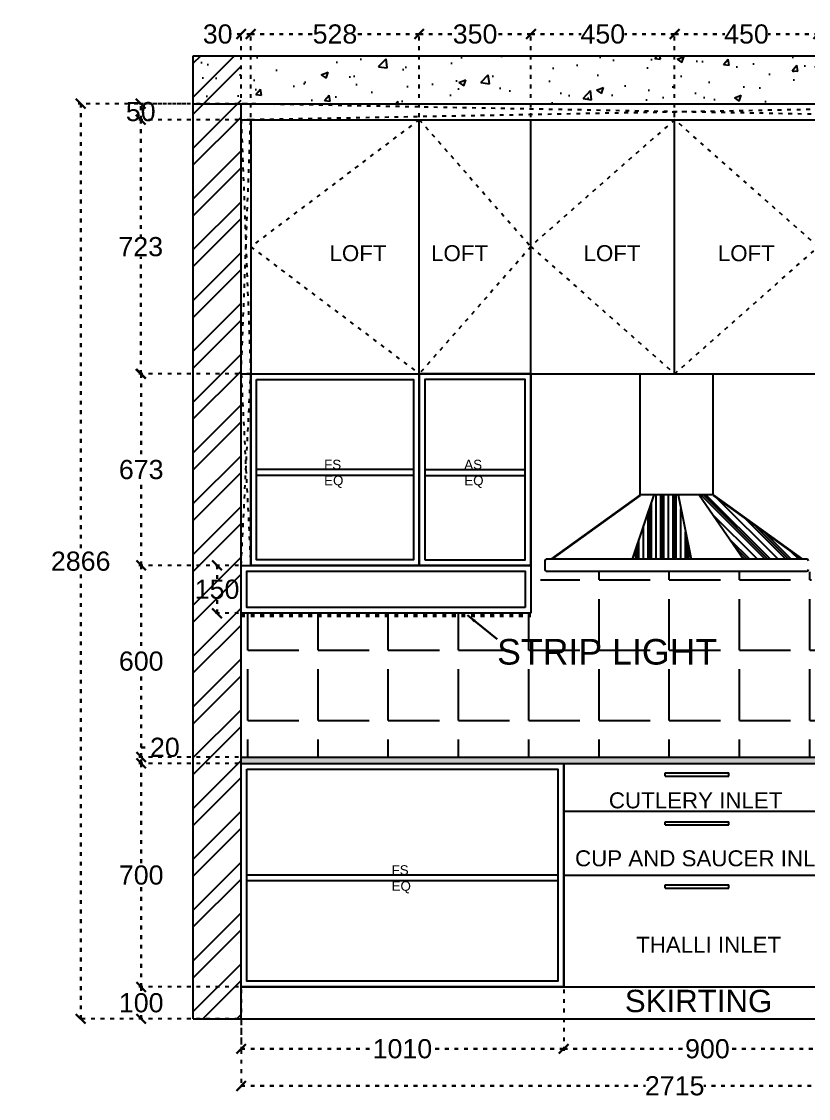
# Model space of a CAD drawing. Header units: millimetres. Extents: x 220712 to 1505573, y -354410 to 241923.
# Drawn here: x 240632 to 243096, y 90634 to 94006 of the extents above; entities that cross this region are included whole.
import ezdxf

# ---------------------------------------------------------------- set-up
doc = ezdxf.new("R2010")
doc.units = ezdxf.units.MM
doc.header["$MEASUREMENT"] = 0
doc.linetypes.add('ACAD_ISO03W100', pattern=[30, 12, -18])
doc.layers.add('Walls', color=253, linetype='Continuous')
doc.layers.add('Words', color=7, linetype='Continuous')
doc.styles.get("Standard").update_dxf_attribs({"font": 'arial.ttf'})
doc.dimstyles.get("Standard").update_dxf_attribs({"dimtxt": 60, "dimasz": 30, "dimexe": 7.75, "dimexo": 8.13, "dimgap": 0.63, "dimtad": 0, "dimtih": 1, "dimtoh": 1, "dimdec": 0, "dimzin": 0, "dimtxsty": 'Standard', "dimblk": 'OBLIQUE', "dimcen": 2.25, "dimclrd": 1, "dimclre": 1, "dimclrt": 1, "dimadec": 0, "dimazin": 0, "dimtfac": 1, "dimtdec": 0, "dimtofl": 0, "dimtmove": 0, "dimatfit": 3, "dimfxl": 1, "dimtolj": 1, "dimtzin": 0, "dimlwd": 30, "dimarcsym": 0})

# ---------------------------------------------------------------- blocks, each defined once
blk = doc.blocks.new('_Oblique')
at = {"color": 0, "linetype": 'ByBlock', "lineweight": -2}
blk.add_line((-0.5, -0.5), (0.5, 0.5), dxfattribs=at)
blk = doc.blocks.new('*D1436')
at = {"layer": 'Defpoints', "color": 0, "linetype": 'ACAD_ISO03W100', "transparency": 16777216}
for p in [(241319.5, 90983), (242329.5, 90983), (242329.5, 90789)]:
    blk.add_point(p, dxfattribs=at)
at = {"layer": 'Walls', "color": 1, "linetype": 'ACAD_ISO03W100', "lineweight": -2, "transparency": 16777216}
for p, q in [((241319.5, 90974.9), (241319.5, 90781.2)), ((242329.5, 90974.9), (242329.5, 90781.2))]:
    blk.add_line(p, q, dxfattribs=at)
at = {"layer": 'Walls', "color": 1, "linetype": 'ACAD_ISO03W100', "lineweight": 30, "transparency": 16777216}
for p, q in [((241319.5, 90789), (241737.2, 90789)), ((242329.5, 90789), (241911.8, 90789))]:
    blk.add_line(p, q, dxfattribs=at)
at = {"layer": 'Walls', "color": 1, "linetype": 'ACAD_ISO03W100', "lineweight": 30, "transparency": 16777216, "xscale": 30, "yscale": 30, "zscale": 30, "rotation": 180}
blk.add_blockref('_Oblique', (241319.5, 90789), dxfattribs=at)
at = {"layer": 'Walls', "color": 1, "linetype": 'ACAD_ISO03W100', "lineweight": 30, "transparency": 16777216, "xscale": 30, "yscale": 30, "zscale": 30}
blk.add_blockref('_Oblique', (242329.5, 90789), dxfattribs=at)
at = {"layer": 'Walls', "color": 1, "linetype": 'ACAD_ISO03W100', "transparency": 16777216, "insert": (241824.5, 90789), "char_height": 60, "attachment_point": 5}
blk.add_mtext('\\A1;1010', dxfattribs=at)
blk = doc.blocks.new('*D1437')
at = {"layer": 'Defpoints', "color": 0, "linetype": 'ACAD_ISO03W100', "transparency": 16777216}
for p in [(242329.5, 90983), (243229.5, 90983), (243229.5, 90789)]:
    blk.add_point(p, dxfattribs=at)
at = {"layer": 'Walls', "color": 1, "linetype": 'ACAD_ISO03W100', "lineweight": -2, "transparency": 16777216}
for p, q in [((242329.5, 90974.9), (242329.5, 90781.2)), ((243229.5, 90974.9), (243229.5, 90781.2))]:
    blk.add_line(p, q, dxfattribs=at)
at = {"layer": 'Walls', "color": 1, "linetype": 'ACAD_ISO03W100', "lineweight": 30, "transparency": 16777216}
for p, q in [((242329.5, 90789), (242712.7, 90789)), ((243229.5, 90789), (242846.3, 90789))]:
    blk.add_line(p, q, dxfattribs=at)
at = {"layer": 'Walls', "color": 1, "linetype": 'ACAD_ISO03W100', "lineweight": 30, "transparency": 16777216, "xscale": 30, "yscale": 30, "zscale": 30, "rotation": 180}
blk.add_blockref('_Oblique', (242329.5, 90789), dxfattribs=at)
at = {"layer": 'Walls', "color": 1, "linetype": 'ACAD_ISO03W100', "lineweight": 30, "transparency": 16777216, "xscale": 30, "yscale": 30, "zscale": 30}
blk.add_blockref('_Oblique', (243229.5, 90789), dxfattribs=at)
at = {"layer": 'Walls', "color": 1, "linetype": 'ACAD_ISO03W100', "transparency": 16777216, "insert": (242779.5, 90789), "char_height": 60, "attachment_point": 5}
blk.add_mtext('\\A1;900', dxfattribs=at)
blk = doc.blocks.new('*D1444')
at = {"layer": 'Defpoints', "color": 0, "linetype": 'ACAD_ISO03W100', "transparency": 16777216}
for p in [(241006.5, 90983), (241319.5, 90983), (241319.5, 90883)]:
    blk.add_point(p, dxfattribs=at)
at = {"layer": 'Walls', "color": 1, "linetype": 'ACAD_ISO03W100', "lineweight": -2, "transparency": 16777216}
for p, q in [((241311.4, 90983), (240998.8, 90983)), ((241311.4, 90883), (240998.8, 90883))]:
    blk.add_line(p, q, dxfattribs=at)
at = {"layer": 'Walls', "color": 1, "linetype": 'ACAD_ISO03W100', "lineweight": 30, "transparency": 16777216}
for p, q in [((241006.5, 90983), (241006.5, 90964.3)), ((241006.5, 90883), (241006.5, 90901.7))]:
    blk.add_line(p, q, dxfattribs=at)
at = {"layer": 'Walls', "color": 1, "linetype": 'ACAD_ISO03W100', "lineweight": 30, "transparency": 16777216, "xscale": 30, "yscale": 30, "zscale": 30}
for p, rotation in [((241006.5, 90983), 90), ((241006.5, 90883), 270)]:
    blk.add_blockref('_Oblique', p, dxfattribs=dict(at, rotation=rotation))
at = {"layer": 'Walls', "color": 1, "linetype": 'ACAD_ISO03W100', "transparency": 16777216, "insert": (241006.5, 90933), "char_height": 60, "attachment_point": 5}
blk.add_mtext('\\A1;100', dxfattribs=at)
blk = doc.blocks.new('*D1429')
at = {"layer": 'Defpoints', "color": 0, "linetype": 'ACAD_ISO03W100', "transparency": 16777216}
for p in [(241006.5, 91683), (241319.5, 91683), (241319.5, 90983)]:
    blk.add_point(p, dxfattribs=at)
at = {"layer": 'Walls', "color": 1, "linetype": 'ACAD_ISO03W100', "lineweight": -2, "transparency": 16777216}
for p, q in [((241311.4, 91683), (240998.8, 91683)), ((241311.4, 90983), (240998.8, 90983))]:
    blk.add_line(p, q, dxfattribs=at)
at = {"layer": 'Walls', "color": 1, "linetype": 'ACAD_ISO03W100', "lineweight": 30, "transparency": 16777216}
for p, q in [((241006.5, 91683), (241006.5, 91364.3)), ((241006.5, 90983), (241006.5, 91301.7))]:
    blk.add_line(p, q, dxfattribs=at)
at = {"layer": 'Walls', "color": 1, "linetype": 'ACAD_ISO03W100', "lineweight": 30, "transparency": 16777216, "xscale": 30, "yscale": 30, "zscale": 30}
for p, rotation in [((241006.5, 91683), 90), ((241006.5, 90983), 270)]:
    blk.add_blockref('_Oblique', p, dxfattribs=dict(at, rotation=rotation))
at = {"layer": 'Walls', "color": 1, "linetype": 'ACAD_ISO03W100', "transparency": 16777216, "insert": (241006.5, 91333), "char_height": 60, "attachment_point": 5}
blk.add_mtext('\\A1;700', dxfattribs=at)
blk = doc.blocks.new('*D1430')
at = {"layer": 'Defpoints', "color": 0, "linetype": 'ACAD_ISO03W100', "transparency": 16777216}
for p in [(241006.5, 91703), (241319.5, 91703), (241319.5, 91683)]:
    blk.add_point(p, dxfattribs=at)
at = {"layer": 'Walls', "color": 1, "linetype": 'ACAD_ISO03W100', "lineweight": 30, "transparency": 16777216}
for p, q in [((241006.5, 91703), (241006.5, 91733)), ((241006.5, 91733), (241036.5, 91733)), ((241006.5, 91683), (241006.5, 91703))]:
    blk.add_line(p, q, dxfattribs=at)
at = {"layer": 'Walls', "color": 1, "linetype": 'ACAD_ISO03W100', "lineweight": -2, "transparency": 16777216}
for p, q in [((241311.4, 91703), (240998.8, 91703)), ((241311.4, 91683), (240998.8, 91683))]:
    blk.add_line(p, q, dxfattribs=at)
at = {"layer": 'Walls', "color": 1, "linetype": 'ACAD_ISO03W100', "lineweight": 30, "transparency": 16777216, "xscale": 30, "yscale": 30, "zscale": 30}
for p, rotation in [((241006.5, 91703), 90), ((241006.5, 91683), 270)]:
    blk.add_blockref('_Oblique', p, dxfattribs=dict(at, rotation=rotation))
at = {"layer": 'Walls', "color": 1, "linetype": 'ACAD_ISO03W100', "transparency": 16777216, "insert": (241080.5, 91733), "char_height": 60, "attachment_point": 5}
blk.add_mtext('\\A1;20', dxfattribs=at)
blk = doc.blocks.new('*D1431')
at = {"layer": 'Defpoints', "color": 0, "linetype": 'ACAD_ISO03W100', "transparency": 16777216}
for p in [(241006.5, 92303), (241319.5, 92303), (241319.5, 91703)]:
    blk.add_point(p, dxfattribs=at)
at = {"layer": 'Walls', "color": 1, "linetype": 'ACAD_ISO03W100', "lineweight": -2, "transparency": 16777216}
for p, q in [((241311.4, 92303), (240998.8, 92303)), ((241311.4, 91703), (240998.8, 91703))]:
    blk.add_line(p, q, dxfattribs=at)
at = {"layer": 'Walls', "color": 1, "linetype": 'ACAD_ISO03W100', "lineweight": 30, "transparency": 16777216}
for p, q in [((241006.5, 92303), (241006.5, 92034.3)), ((241006.5, 91703), (241006.5, 91971.7))]:
    blk.add_line(p, q, dxfattribs=at)
at = {"layer": 'Walls', "color": 1, "linetype": 'ACAD_ISO03W100', "lineweight": 30, "transparency": 16777216, "xscale": 30, "yscale": 30, "zscale": 30}
for p, rotation in [((241006.5, 92303), 90), ((241006.5, 91703), 270)]:
    blk.add_blockref('_Oblique', p, dxfattribs=dict(at, rotation=rotation))
at = {"layer": 'Walls', "color": 1, "linetype": 'ACAD_ISO03W100', "transparency": 16777216, "insert": (241006.5, 92003), "char_height": 60, "attachment_point": 5}
blk.add_mtext('\\A1;600', dxfattribs=at)
blk = doc.blocks.new('*D1432')
at = {"layer": 'Defpoints', "color": 0, "linetype": 'ACAD_ISO03W100', "transparency": 16777216}
for p in [(241006.5, 92903), (241319.5, 92903), (241319.5, 92303)]:
    blk.add_point(p, dxfattribs=at)
at = {"layer": 'Walls', "color": 1, "linetype": 'ACAD_ISO03W100', "lineweight": -2, "transparency": 16777216}
for p, q in [((241311.4, 92903), (240998.8, 92903)), ((241311.4, 92303), (240998.8, 92303))]:
    blk.add_line(p, q, dxfattribs=at)
at = {"layer": 'Walls', "color": 1, "linetype": 'ACAD_ISO03W100', "lineweight": 30, "transparency": 16777216}
for p, q in [((241006.5, 92903), (241006.5, 92634.3)), ((241006.5, 92303), (241006.5, 92571.7))]:
    blk.add_line(p, q, dxfattribs=at)
at = {"layer": 'Walls', "color": 1, "linetype": 'ACAD_ISO03W100', "lineweight": 30, "transparency": 16777216, "xscale": 30, "yscale": 30, "zscale": 30}
for p, rotation in [((241006.5, 92903), 90), ((241006.5, 92303), 270)]:
    blk.add_blockref('_Oblique', p, dxfattribs=dict(at, rotation=rotation))
at = {"layer": 'Walls', "color": 1, "linetype": 'ACAD_ISO03W100', "transparency": 16777216, "insert": (241006.5, 92603), "char_height": 60, "attachment_point": 5}
blk.add_mtext('\\A1;673', dxfattribs=at)
blk = doc.blocks.new('*D1438')
at = {"layer": 'Defpoints', "color": 0, "linetype": 'ACAD_ISO03W100', "transparency": 16777216}
for p in [(241005, 93699), (241319.5, 93699), (241319.5, 92903)]:
    blk.add_point(p, dxfattribs=at)
at = {"layer": 'Walls', "color": 1, "linetype": 'ACAD_ISO03W100', "lineweight": -2, "transparency": 16777216}
for p, q in [((241311.4, 93699), (240997.3, 93699)), ((241311.4, 92903), (240997.3, 92903))]:
    blk.add_line(p, q, dxfattribs=at)
at = {"layer": 'Walls', "color": 1, "linetype": 'ACAD_ISO03W100', "lineweight": 30, "transparency": 16777216}
for p, q in [((241005, 93699), (241005, 93332.3)), ((241005, 92903), (241005, 93269.7))]:
    blk.add_line(p, q, dxfattribs=at)
at = {"layer": 'Walls', "color": 1, "linetype": 'ACAD_ISO03W100', "lineweight": 30, "transparency": 16777216, "xscale": 30, "yscale": 30, "zscale": 30}
for p, rotation in [((241005, 93699), 90), ((241005, 92903), 270)]:
    blk.add_blockref('_Oblique', p, dxfattribs=dict(at, rotation=rotation))
at = {"layer": 'Walls', "color": 1, "linetype": 'ACAD_ISO03W100', "transparency": 16777216, "insert": (241005, 93301), "char_height": 60, "attachment_point": 5}
blk.add_mtext('\\A1;723', dxfattribs=at)
blk = doc.blocks.new('*D1439')
at = {"layer": 'Defpoints', "color": 0, "linetype": 'ACAD_ISO03W100', "transparency": 16777216}
for p in [(241005, 93749), (241319.5, 93749), (241319.5, 93699)]:
    blk.add_point(p, dxfattribs=at)
at = {"layer": 'Walls', "color": 1, "linetype": 'ACAD_ISO03W100', "lineweight": -2, "transparency": 16777216}
for p, q in [((241311.37, 93749), (240997.25, 93749)), ((241311.37, 93699), (240997.25, 93699))]:
    blk.add_line(p, q, dxfattribs=at)
at = {"layer": 'Walls', "color": 1, "linetype": 'ACAD_ISO03W100', "lineweight": 30, "transparency": 16777216}
blk.add_line((241005, 93699), (241005, 93749), dxfattribs=at)
at = {"layer": 'Walls', "color": 1, "linetype": 'ACAD_ISO03W100', "lineweight": 30, "transparency": 16777216, "xscale": 30, "yscale": 30, "zscale": 30}
for p, rotation in [((241005, 93749), 90), ((241005, 93699), 270)]:
    blk.add_blockref('_Oblique', p, dxfattribs=dict(at, rotation=rotation))
at = {"layer": 'Walls', "color": 1, "linetype": 'ACAD_ISO03W100', "transparency": 16777216, "insert": (241005, 93724), "char_height": 60, "attachment_point": 5}
blk.add_mtext('\\A1;50', dxfattribs=at)
blk = doc.blocks.new('*D1440')
at = {"layer": 'Defpoints', "color": 0, "linetype": 'ACAD_ISO03W100', "transparency": 16777216}
for p in [(240817, 93749), (241154.3, 93749), (241169.5, 90883)]:
    blk.add_point(p, dxfattribs=at)
at = {"layer": 'Walls', "color": 1, "linetype": 'ACAD_ISO03W100', "lineweight": -2, "transparency": 16777216}
for p, q in [((241146.2, 93749), (240809.3, 93749)), ((241161.4, 90883), (240809.3, 90883))]:
    blk.add_line(p, q, dxfattribs=at)
at = {"layer": 'Walls', "color": 1, "linetype": 'ACAD_ISO03W100', "lineweight": 30, "transparency": 16777216}
for p, q in [((240817, 93749), (240817, 92347.3)), ((240817, 90883), (240817, 92284.7))]:
    blk.add_line(p, q, dxfattribs=at)
at = {"layer": 'Walls', "color": 1, "linetype": 'ACAD_ISO03W100', "lineweight": 30, "transparency": 16777216, "xscale": 30, "yscale": 30, "zscale": 30}
for p, rotation in [((240817, 93749), 90), ((240817, 90883), 270)]:
    blk.add_blockref('_Oblique', p, dxfattribs=dict(at, rotation=rotation))
at = {"layer": 'Walls', "color": 1, "linetype": 'ACAD_ISO03W100', "transparency": 16777216, "insert": (240817, 92316), "char_height": 60, "attachment_point": 5}
blk.add_mtext('\\A1;2866', dxfattribs=at)
blk = doc.blocks.new('*D1427')
at = {"layer": 'Defpoints', "color": 0, "linetype": 'ACAD_ISO03W100', "transparency": 16777216}
for p in [(241319.5, 90883), (244034.5, 90883), (244034.5, 90673)]:
    blk.add_point(p, dxfattribs=at)
at = {"layer": 'Walls', "color": 1, "linetype": 'ACAD_ISO03W100', "lineweight": -2, "transparency": 16777216}
for p, q in [((241319.5, 90874.9), (241319.5, 90665.2)), ((244034.5, 90874.9), (244034.5, 90665.2))]:
    blk.add_line(p, q, dxfattribs=at)
at = {"layer": 'Walls', "color": 1, "linetype": 'ACAD_ISO03W100', "lineweight": 30, "transparency": 16777216}
for p, q in [((241319.5, 90673), (242586, 90673)), ((244034.5, 90673), (242768, 90673))]:
    blk.add_line(p, q, dxfattribs=at)
at = {"layer": 'Walls', "color": 1, "linetype": 'ACAD_ISO03W100', "lineweight": 30, "transparency": 16777216, "xscale": 30, "yscale": 30, "zscale": 30, "rotation": 180}
blk.add_blockref('_Oblique', (241319.5, 90673), dxfattribs=at)
at = {"layer": 'Walls', "color": 1, "linetype": 'ACAD_ISO03W100', "lineweight": 30, "transparency": 16777216, "xscale": 30, "yscale": 30, "zscale": 30}
blk.add_blockref('_Oblique', (244034.5, 90673), dxfattribs=at)
at = {"layer": 'Walls', "color": 1, "linetype": 'ACAD_ISO03W100', "transparency": 16777216, "insert": (242677, 90673), "char_height": 60, "attachment_point": 5}
blk.add_mtext('\\A1;2715', dxfattribs=at)
blk = doc.blocks.new('*D1433')
at = {"layer": 'Defpoints', "color": 0, "linetype": 'ACAD_ISO03W100', "transparency": 16777216}
for p in [(241319.5, 93967), (241319.5, 93699), (241349.5, 93699)]:
    blk.add_point(p, dxfattribs=at)
at = {"layer": 'Walls', "color": 1, "linetype": 'ACAD_ISO03W100', "lineweight": 30, "transparency": 16777216}
for p, q in [((241319.5, 93967), (241289.5, 93967)), ((241349.5, 93967), (241319.5, 93967))]:
    blk.add_line(p, q, dxfattribs=at)
at = {"layer": 'Walls', "color": 1, "linetype": 'ACAD_ISO03W100', "lineweight": -2, "transparency": 16777216}
for p, q in [((241319.5, 93707.1), (241319.5, 93974.8)), ((241349.5, 93707.1), (241349.5, 93974.8))]:
    blk.add_line(p, q, dxfattribs=at)
at = {"layer": 'Walls', "color": 1, "linetype": 'ACAD_ISO03W100', "lineweight": 30, "transparency": 16777216, "xscale": 30, "yscale": 30, "zscale": 30, "rotation": 180}
blk.add_blockref('_Oblique', (241319.5, 93967), dxfattribs=at)
at = {"layer": 'Walls', "color": 1, "linetype": 'ACAD_ISO03W100', "lineweight": 30, "transparency": 16777216, "xscale": 30, "yscale": 30, "zscale": 30}
blk.add_blockref('_Oblique', (241349.5, 93967), dxfattribs=at)
at = {"layer": 'Walls', "color": 1, "linetype": 'ACAD_ISO03W100', "transparency": 16777216, "insert": (241246, 93967), "char_height": 60, "attachment_point": 5}
blk.add_mtext('\\A1;30', dxfattribs=at)
blk = doc.blocks.new('*D1434')
at = {"layer": 'Defpoints', "color": 0, "linetype": 'ACAD_ISO03W100', "transparency": 16777216}
for p in [(241349.5, 93967), (241349.5, 93699), (241877, 93699)]:
    blk.add_point(p, dxfattribs=at)
at = {"layer": 'Walls', "color": 1, "linetype": 'ACAD_ISO03W100', "lineweight": -2, "transparency": 16777216}
for p, q in [((241349.5, 93707.1), (241349.5, 93974.8)), ((241877, 93707.1), (241877, 93974.8))]:
    blk.add_line(p, q, dxfattribs=at)
at = {"layer": 'Walls', "color": 1, "linetype": 'ACAD_ISO03W100', "lineweight": 30, "transparency": 16777216}
for p, q in [((241349.5, 93967), (241546.3, 93967)), ((241877, 93967), (241680.2, 93967))]:
    blk.add_line(p, q, dxfattribs=at)
at = {"layer": 'Walls', "color": 1, "linetype": 'ACAD_ISO03W100', "lineweight": 30, "transparency": 16777216, "xscale": 30, "yscale": 30, "zscale": 30, "rotation": 180}
blk.add_blockref('_Oblique', (241349.5, 93967), dxfattribs=at)
at = {"layer": 'Walls', "color": 1, "linetype": 'ACAD_ISO03W100', "lineweight": 30, "transparency": 16777216, "xscale": 30, "yscale": 30, "zscale": 30}
blk.add_blockref('_Oblique', (241877, 93967), dxfattribs=at)
at = {"layer": 'Walls', "color": 1, "linetype": 'ACAD_ISO03W100', "transparency": 16777216, "insert": (241613.2, 93967), "char_height": 60, "attachment_point": 5}
blk.add_mtext('\\A1;528', dxfattribs=at)
blk = doc.blocks.new('*D1435')
at = {"layer": 'Defpoints', "color": 0, "linetype": 'ACAD_ISO03W100', "transparency": 16777216}
for p in [(241877, 93967), (241877, 93699), (242227, 93699)]:
    blk.add_point(p, dxfattribs=at)
at = {"layer": 'Walls', "color": 1, "linetype": 'ACAD_ISO03W100', "lineweight": -2, "transparency": 16777216}
for p, q in [((241877, 93707.13), (241877, 93974.75)), ((242227, 93707.13), (242227, 93974.75))]:
    blk.add_line(p, q, dxfattribs=at)
at = {"layer": 'Walls', "color": 1, "linetype": 'ACAD_ISO03W100', "lineweight": 30, "transparency": 16777216}
for p, q in [((241877, 93967), (241985.210382, 93967)), ((242227, 93967), (242118.789618, 93967))]:
    blk.add_line(p, q, dxfattribs=at)
at = {"layer": 'Walls', "color": 1, "linetype": 'ACAD_ISO03W100', "lineweight": 30, "transparency": 16777216, "xscale": 30, "yscale": 30, "zscale": 30, "rotation": 180}
blk.add_blockref('_Oblique', (241877, 93967), dxfattribs=at)
at = {"layer": 'Walls', "color": 1, "linetype": 'ACAD_ISO03W100', "lineweight": 30, "transparency": 16777216, "xscale": 30, "yscale": 30, "zscale": 30}
blk.add_blockref('_Oblique', (242227, 93967), dxfattribs=at)
at = {"layer": 'Walls', "color": 1, "linetype": 'ACAD_ISO03W100', "transparency": 16777216, "insert": (242052, 93967), "char_height": 60, "attachment_point": 5}
blk.add_mtext('\\A1;350', dxfattribs=at)
blk = doc.blocks.new('*D1445')
at = {"layer": 'Defpoints', "color": 0, "linetype": 'ACAD_ISO03W100', "transparency": 16777216}
for p in [(242227, 93967), (242227, 93699), (242677, 93699)]:
    blk.add_point(p, dxfattribs=at)
at = {"layer": 'Walls', "color": 1, "linetype": 'ACAD_ISO03W100', "lineweight": -2, "transparency": 16777216}
for p, q in [((242227, 93707.1), (242227, 93974.8)), ((242677, 93707.1), (242677, 93974.8))]:
    blk.add_line(p, q, dxfattribs=at)
at = {"layer": 'Walls', "color": 1, "linetype": 'ACAD_ISO03W100', "lineweight": 30, "transparency": 16777216}
for p, q in [((242227, 93967), (242384, 93967)), ((242677, 93967), (242520, 93967))]:
    blk.add_line(p, q, dxfattribs=at)
at = {"layer": 'Walls', "color": 1, "linetype": 'ACAD_ISO03W100', "lineweight": 30, "transparency": 16777216, "xscale": 30, "yscale": 30, "zscale": 30, "rotation": 180}
blk.add_blockref('_Oblique', (242227, 93967), dxfattribs=at)
at = {"layer": 'Walls', "color": 1, "linetype": 'ACAD_ISO03W100', "lineweight": 30, "transparency": 16777216, "xscale": 30, "yscale": 30, "zscale": 30}
blk.add_blockref('_Oblique', (242677, 93967), dxfattribs=at)
at = {"layer": 'Walls', "color": 1, "linetype": 'ACAD_ISO03W100', "transparency": 16777216, "insert": (242452, 93967), "char_height": 60, "attachment_point": 5}
blk.add_mtext('\\A1;450', dxfattribs=at)
blk = doc.blocks.new('*D1446')
at = {"layer": 'Defpoints', "color": 0, "linetype": 'ACAD_ISO03W100', "transparency": 16777216}
for p in [(242677, 93967), (242677, 93699), (243127, 93699)]:
    blk.add_point(p, dxfattribs=at)
at = {"layer": 'Walls', "color": 1, "linetype": 'ACAD_ISO03W100', "lineweight": -2, "transparency": 16777216}
for p, q in [((242677, 93707.1), (242677, 93974.8)), ((243127, 93707.1), (243127, 93974.8))]:
    blk.add_line(p, q, dxfattribs=at)
at = {"layer": 'Walls', "color": 1, "linetype": 'ACAD_ISO03W100', "lineweight": 30, "transparency": 16777216}
for p, q in [((242677, 93967), (242834, 93967)), ((243127, 93967), (242970, 93967))]:
    blk.add_line(p, q, dxfattribs=at)
at = {"layer": 'Walls', "color": 1, "linetype": 'ACAD_ISO03W100', "lineweight": 30, "transparency": 16777216, "xscale": 30, "yscale": 30, "zscale": 30, "rotation": 180}
blk.add_blockref('_Oblique', (242677, 93967), dxfattribs=at)
at = {"layer": 'Walls', "color": 1, "linetype": 'ACAD_ISO03W100', "lineweight": 30, "transparency": 16777216, "xscale": 30, "yscale": 30, "zscale": 30}
blk.add_blockref('_Oblique', (243127, 93967), dxfattribs=at)
at = {"layer": 'Walls', "color": 1, "linetype": 'ACAD_ISO03W100', "transparency": 16777216, "insert": (242902, 93967), "char_height": 60, "attachment_point": 5}
blk.add_mtext('\\A1;450', dxfattribs=at)
blk = doc.blocks.new('*D1699')
at = {"layer": 'Defpoints', "color": 0, "linetype": 'ACAD_ISO03W100', "transparency": 16777216}
for p in [(241319.5, 92303), (241244, 92153), (241319.5, 92153)]:
    blk.add_point(p, dxfattribs=at)
at = {"layer": 'Walls', "color": 1, "linetype": 'ACAD_ISO03W100', "lineweight": -2, "transparency": 16777216}
for p, q in [((241311.4, 92303), (241236.3, 92303)), ((241311.4, 92153), (241236.3, 92153))]:
    blk.add_line(p, q, dxfattribs=at)
at = {"layer": 'Walls', "color": 1, "linetype": 'ACAD_ISO03W100', "lineweight": 30, "transparency": 16777216}
for p, q in [((241244, 92303), (241244, 92259.3)), ((241244, 92153), (241244, 92196.7))]:
    blk.add_line(p, q, dxfattribs=at)
at = {"layer": 'Walls', "color": 1, "linetype": 'ACAD_ISO03W100', "lineweight": 30, "transparency": 16777216, "xscale": 30, "yscale": 30, "zscale": 30}
for p, rotation in [((241244, 92303), 90), ((241244, 92153), 270)]:
    blk.add_blockref('_Oblique', p, dxfattribs=dict(at, rotation=rotation))
at = {"layer": 'Walls', "color": 1, "linetype": 'ACAD_ISO03W100', "transparency": 16777216, "insert": (241244, 92228), "char_height": 60, "attachment_point": 5}
blk.add_mtext('\\A1;150', dxfattribs=at)

msp = doc.modelspace()

# ---------------------------------------------------------------- hatches: boundary and pattern name
h = msp.add_hatch()
h.set_pattern_fill('PLASTI', color=256, scale=155.939842, angle=90, style=0)
h.set_pattern_definition([(90, (185608.066, -100823.91), (-38.9849606, 2e-15), []), (90, (185603.193, -100823.91), (-38.9849606, 2e-15), []), (90, (185598.32, -100823.91), (-38.9849606, 2e-15), []), (90, (185583.7, -100823.91), (-38.9849606, 2e-15), [])])
h.paths.add_polyline_path([(242687.6, 92524), (242612.1, 92524), (242544.4, 92322.2), (242729.1, 92322.2)])
h = msp.add_hatch()
h.set_pattern_fill('PLASTI', color=256, scale=183.458638, angle=315, style=0)
h.set_pattern_definition([(315, (185608.066, -100823.91), (32.431212, 32.431212), []), (315, (185612.12, -100819.858), (32.431212, 32.431212), []), (315, (185616.174, -100815.804), (32.431212, 32.431212), []), (315, (185628.336, -100803.64), (32.431212, 32.431212), [])])
h.paths.add_polyline_path([(242892.1, 92322.2), (243074.5, 92322.2), (242797.9, 92521.7, -0.159804), (242796.3, 92524), (242753.9, 92524)])
at = {"layer": 'Walls', "linetype": 'ACAD_ISO03W100', "true_color": 0xc7c8ca}
h = msp.add_hatch(dxfattribs=at)
h.set_pattern_fill('AR-CONC', color=9, scale=30)
h.set_pattern_definition([(50, (0, -3662.5), (215.17805, -18.82564), [22.5, -247.5]), (355, (0, -3662.5), (-41.6254, 225.65764), [18, -198]), (100.45144, (17.93, -3664.07), (173.55265, 206.832), [19.12206, -210.34263]), (46.1842, (0, -3602.5), (320.1724, -49.65578), [33.75, -371.25]), (96.63564, (26.68, -3606.64), (280.3986, 292.23558), [28.6831, -315.51413]), (351.18416, (0, -3602.5), (280.3986, 292.2356), [27, -297]), (21, (30, -3617.5), (179.07212, -120.78567), [22.5, -247.5]), (326, (30, -3617.5), (72.9946, 217.54501), [18, -198]), (71.451445, (44.92, -3627.57), (252.06671, 96.75935), [19.12206, -210.34263]), (37.5, (0, -3662.5), (3.647957, 99.868156), [0, -195.6, 0, -201, 0, -198.75]), (7.5, (0, -3662.5), (78.92086, 118.323514), [0, -114.6, 0, -191.1, 0, -75.75]), (327.5, (-66.9, -3662.5), (160.14673, -6.766462), [0, -75, 0, -234, 0, -310.5]), (317.5, (-96.9, -3662.5), (174.95585, 30.031495), [0, -97.5, 0, -155.4, 0, -220.5])])
h.paths.add_polyline_path([(244184.5, 93899), (241169.5, 93899), (241169.5, 93749), (244184.5, 93749)])
h = msp.add_hatch(dxfattribs=at)
h.set_pattern_fill('ANSI32', color=9, scale=300)
h.set_pattern_definition([(45, (11049, -3662.5), (-79.549513, 79.549513), []), (45, (11102.03, -3662.5), (-79.549513, 79.549513), [])])
h.paths.add_polyline_path([(241319.5, 93899), (241169.5, 93899), (241169.5, 90883), (241319.5, 90883)])
h.paths.add_polyline_path([(241351.3, 92677.8), (241770.2, 92677.8), (241770.2, 92842.7), (241351.3, 92842.7)], flags=9)
at = {"layer": 'Walls', "true_color": 0xc7c8ca}
h = msp.add_hatch(dxfattribs=at)
h.set_pattern_fill('ANGLE', color=9, scale=800)
h.set_pattern_definition([(0, (0, -3662.5), (0, 220), [160, -60]), (90, (0, -3662.5), (-220, 1e-14), [160, -60])])
edge = h.paths.add_edge_path()
edge.add_line((244034.5, 92153), (243127, 92153))
edge.add_line((243127, 92153), (243096, 92303))
edge.add_line((243096, 92303), (243096, 92290.1))
edge.add_arc((243091.4, 92290.1), 4.59, -90, 0, ccw=False)
edge.add_line((243091.4, 92285.5), (242275, 92285.5))
edge.add_arc((242275, 92290.1), 4.59, 180, 270, ccw=False)
edge.add_line((242270.4, 92290.1), (242270.4, 92303))
edge.add_line((242270.4, 92303), (242227, 92153))
edge.add_line((242227, 92153), (241877, 92153))
edge.add_line((241877, 92153), (241319.5, 92153))
edge.add_line((241319.5, 92153), (241319.5, 91703))
edge.add_line((241319.5, 91703), (244034.5, 91703))
edge.add_line((244034.5, 91703), (244034.5, 92153))
at = {"layer": 'Walls', "linetype": 'ACAD_ISO03W100', "true_color": 0x636466}
h = msp.add_hatch(color=251, dxfattribs=at)
h.dxf.hatch_style = 1
h.paths.add_polyline_path([(244034.5, 91703), (241319.5, 91703), (241319.5, 91683), (244034.5, 91683)])
h.paths.add_polyline_path([(239780, 91703), (237162, 91703), (237162, 91683), (239780, 91683)])

# ---------------------------------------------------------------- linework, layer by layer
for p, q in [((242568.6, 92524), (242288.8, 92322.2)), ((242568.5, 92521.7), (242291.9, 92322.2)), ((242612.1, 92524), (242544.4, 92322.2)), ((242687.6, 92524), (242729.1, 92322.2)), ((242753.9, 92524), (242892.1, 92322.2)), ((242797.9, 92524), (243077.7, 92322.2)), ((242797.9, 92521.7), (243074.5, 92322.2)), ((242270.4, 92317.6), (242270.4, 92290.1)), ((243091.4, 92322.2), (242275, 92322.2)), ((242275, 92285.5), (243091.4, 92285.5))]:
    msp.add_line(p, q)
for centre, start, end in [((242275, 92317.6), 90, 180), ((243091.4, 92317.6), 0, 90), ((242275, 92290.1), 180, 270), ((243091.4, 92290.1), 270, 0)]:
    msp.add_arc(centre, 4.59, start, end)
at = {"layer": 'Walls', "color": 18, "true_color": 0x000000}
for p, q in [((241169.5, 90883), (241169.5, 93899)), ((241169.5, 93899), (244184.5, 93899)), ((241169.5, 93749), (244184.5, 93749)), ((241319.5, 90883), (241319.5, 93749)), ((242568.5, 92521.7), (242568.5, 92903)), ((242797.9, 92524), (242797.9, 92903)), ((242797.9, 92524), (242568.5, 92524)), ((241169.5, 90883), (244184.5, 90883))]:
    msp.add_line(p, q, dxfattribs=at)
at = {"layer": 'Walls', "color": 159, "true_color": 0x22346e}
for p, q in [((241319.5, 93699), (244034.5, 93699)), ((241349.5, 93699), (241349.5, 92303)), ((241877, 92903), (241877, 93699)), ((242227, 92903), (242227, 93699)), ((242677, 92903), (242677, 93699)), ((241319.5, 92903), (244034.5, 92903)), ((241877, 92303), (241877, 92903)), ((242227, 92303), (242227, 92903)), ((241859, 92603), (241367.5, 92603)), ((241859, 92585), (241367.5, 92585)), ((241895, 92603), (242209, 92603)), ((241895, 92585), (242209, 92585)), ((241319.5, 92303), (242227, 92303)), ((241319.5, 91703), (244034.5, 91703)), ((241319.5, 91683), (244034.5, 91683)), ((242329.5, 90983), (242329.5, 91683)), ((242647, 91653), (242847, 91653)), ((242647, 91643), (242647, 91653)), ((242647, 91643), (242847, 91643)), ((242847, 91643), (242847, 91653)), ((242329.5, 91533), (243229.5, 91533)), ((242647, 91500.5), (242847, 91500.5)), ((242647, 91490.5), (242647, 91500.5)), ((242647, 91490.5), (242847, 91490.5)), ((242847, 91490.5), (242847, 91500.5)), ((242311.5, 91333), (241337.5, 91333)), ((242311.5, 91315), (241337.5, 91315)), ((242329.5, 91333), (243229.5, 91333)), ((242647, 91302.5), (242847, 91302.5)), ((242647, 91292.5), (242647, 91302.5)), ((242847, 91292.5), (242847, 91302.5)), ((242647, 91292.5), (242847, 91292.5)), ((241319.5, 90983), (244034.5, 90983))]:
    msp.add_line(p, q, dxfattribs=at)
at = {"layer": 'Walls', "color": 40, "linetype": 'ACAD_ISO03W100', "true_color": 0xf8d731}
for p, q in [((241319.5, 92148), (242227, 92148)), ((241319.5, 92146), (242227, 92146)), ((241319.5, 92144), (242227, 92144))]:
    msp.add_line(p, q, dxfattribs=at)
at = {"layer": 'Walls', "color": 240, "linetype": 'ACAD_ISO03W100', "true_color": 0xed1f24}
for points in [[(241319.5, 93699), (244034.5, 93749), (244034.5, 93699), (241319.5, 93749)], [(241319.5, 92903), (241349.5, 93699), (241319.5, 93699), (241349.5, 92903)], [(241319.5, 92303), (241349.5, 92903), (241319.5, 92903), (241349.5, 92303)]]:
    msp.add_lwpolyline(points, dxfattribs=at)
at = {"layer": 'Walls', "color": 9, "linetype": 'ACAD_ISO03W100', "true_color": 0xc7c8ca}
for points in [[(241877, 93699), (241349.5, 93301), (241877, 92903)], [(241877, 93699), (242227, 93301), (241877, 92903)], [(242677, 93699), (242225.9, 93302.3), (242677, 92903), (243127, 93301), (242677, 93699)]]:
    msp.add_lwpolyline(points, dxfattribs=at)
at = {"layer": 'Walls', "color": 159, "true_color": 0x22346e}
for points in [[(241349.5, 92903), (241877, 92903), (241877, 92303), (241349.5, 92303)], [(241877, 92903), (242227, 92903), (242227, 92303), (241877, 92303)], [(241877, 92303), (242227, 92303), (242227, 92903), (241877, 92903)], [(241367.5, 92885), (241859, 92885), (241859, 92321), (241367.5, 92321)], [(241895, 92321), (242209, 92321), (242209, 92885), (241895, 92885)], [(242227, 92153), (241319.5, 92153), (241319.5, 92303), (242227, 92303)], [(242209, 92171), (241337.5, 92171), (241337.5, 92285), (242209, 92285)], [(241319.5, 91683), (242329.5, 91683), (242329.5, 90983), (241319.5, 90983)], [(241337.5, 91665), (242311.5, 91665), (242311.5, 91001), (241337.5, 91001)]]:
    msp.add_lwpolyline(points, close=True, dxfattribs=at)

# ---------------------------------------------------------------- texts
at = {"color": 7, "char_height": 50, "attachment_point": 1}
for s, width, insert in [('\\pxqc;LOFT', 462.73, (241454.1, 93305.9)), ('\\pxqc;LOFT', 462.73, (241772.1, 93305.9)), ('\\pxqc;LOFT', 462.73, (242249.6, 93305.9)), ('\\pxqc;LOFT', 462.73, (242670.1, 93305.9)), ('\\pxqc;CUTLERY INLET ', 1084.346, (242200.5, 91592.3)), ('\\pxqc;CUP AND SAUCER INLET ', 839.717, (242366.2, 91410.8)), ('\\pxqc;THALLI INLET ', 462.73, (242552, 91140))]:
    msp.add_mtext_dynamic_manual_height_columns(s, width=width, gutter_width=1213, heights=[0], dxfattribs=dict(at, insert=insert))
at = {"insert": (242521, 90973.9), "char_height": 70, "attachment_point": 1}
msp.add_mtext_dynamic_manual_height_columns('SKIRTING', width=1609.978, gutter_width=12.5, heights=[0], dxfattribs=at)
at = {"layer": 'Words', "color": 0, "attachment_point": 1}
for s, width, heights, insert, char_height in [('FS\\PEQ', 1178.022, [0], (241579.2, 92634), 30), ('AS\\PEQ', 1178.022, [0], (242018, 92634), 30), ('STRIP LIGHT', 662.048, [440.1], (242121, 92072.5), 80)]:
    msp.add_mtext_dynamic_manual_height_columns(s, width=width, gutter_width=866.4, heights=heights, dxfattribs=dict(at, insert=insert, char_height=char_height))
at = {"layer": 'Words', "color": 159, "true_color": 0x22346e, "insert": (241790.5, 91364), "char_height": 30, "attachment_point": 1}
msp.add_mtext_dynamic_manual_height_columns('FS\\PEQ', width=1178.022, gutter_width=866.4, heights=[0], dxfattribs=at)

# ---------------------------------------------------------------- dimensions: what is measured, and where the dimension line sits
at = {"layer": 'Walls', "color": 9, "linetype": 'ACAD_ISO03W100', "true_color": 0xc7c8ca}
for base, p1, p2, picture, middle in [((241319.5, 93967), (241349.5, 93699), (241319.5, 93699), '*D1433', (241246, 93967)), ((241349.5, 93967), (241877, 93699), (241349.5, 93699), '*D1434', (241613.25, 93967)), ((241877, 93967), (242227, 93699), (241877, 93699), '*D1435', (242052, 93967)), ((242227, 93967), (242677, 93699), (242227, 93699), '*D1445', (242452, 93967)), ((242677, 93967), (243127, 93699), (242677, 93699), '*D1446', (242902, 93967)), ((242329.5, 90789), (241319.5, 90983), (242329.5, 90983), '*D1436', (241824.5, 90789)), ((243229.5, 90789), (242329.5, 90983), (243229.5, 90983), '*D1437', (242779.5, 90789)), ((244034.5, 90673), (241319.5, 90883), (244034.5, 90883), '*D1427', (242677, 90673))]:
    dim = msp.add_linear_dim(base=base, p1=p1, p2=p2, dimstyle='Standard', dxfattribs=at)
    dim.commit()
    dim.dimension.update_dxf_attribs({"geometry": picture, "text_midpoint": middle})
for base, p1, p2, picture, middle in [((240817, 93749), (241169.5, 90883), (241154.3, 93749), '*D1440', (240817, 92316)), ((241006.5, 92303), (241319.5, 91703), (241319.5, 92303), '*D1431', (241006.5, 92003)), ((241006.5, 91703), (241319.5, 91683), (241319.5, 91703), '*D1430', (241080.5, 91733)), ((241006.5, 91683), (241319.5, 90983), (241319.5, 91683), '*D1429', (241006.5, 91333)), ((241006.5, 90983), (241319.5, 90883), (241319.5, 90983), '*D1444', (241006.5, 90933))]:
    dim = msp.add_linear_dim(base=base, p1=p1, p2=p2, angle=90, dimstyle='Standard', dxfattribs=at)
    dim.commit()
    dim.dimension.update_dxf_attribs({"geometry": picture, "text_midpoint": middle})
dim = msp.add_linear_dim(base=(241005, 93749), p1=(241319.5, 93699), p2=(241319.5, 93749), angle=90, dimstyle='Standard', dxfattribs=at)
dim.commit()
dim.dimension.update_dxf_attribs({"geometry": '*D1439', "text_midpoint": (241005, 93724), "dimtype": 160})
for base, p1, p2, text, picture, middle in [((241005, 93699), (241319.5, 92903), (241319.5, 93699), '723', '*D1438', (241005, 93301)), ((241006.5, 92903), (241319.5, 92303), (241319.5, 92903), '673', '*D1432', (241006.5, 92603))]:
    dim = msp.add_linear_dim(base=base, p1=p1, p2=p2, angle=90, text=text, dimstyle='Standard', dxfattribs=at)
    dim.commit()
    dim.dimension.update_dxf_attribs({"geometry": picture, "text_midpoint": middle})
at = {"layer": 'Walls', "color": 159, "linetype": 'ACAD_ISO03W100', "true_color": 0x22346e}
dim = msp.add_linear_dim(base=(241244, 92153), p1=(241319.5, 92303), p2=(241319.5, 92153), angle=90, dimstyle='Standard', dxfattribs=at)
dim.commit()
dim.dimension.update_dxf_attribs({"geometry": '*D1699', "text_midpoint": (241244, 92228)})

# ---------------------------------------------------------------- leaders
at = {"layer": 'Walls', "color": 252, "linetype": 'ByBlock', "true_color": 0x939598}
msp.add_leader([(242028, 92146.9), (242121, 92072.5)], dimstyle='Standard', override={"dimgap": 0.63, "dimtad": 0}, dxfattribs=at)

doc.saveas('drawing.dxf')
